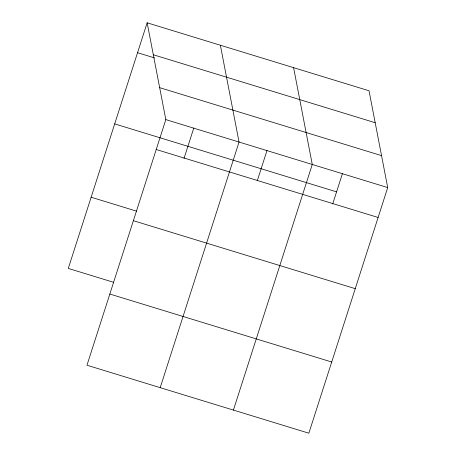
<?xml version="1.0" encoding="UTF-8"?>
<svg xmlns="http://www.w3.org/2000/svg" width="456" height="456" viewBox="0 0 456 456"><rect width="100%" height="100%" fill="white"/><g stroke="black" fill="none" stroke-linecap="round" stroke-linejoin="round"><path stroke-width="0.68" d="M147.145 22.8L165.83 119.609L86.971 365.227L308.854 433.2L387.714 187.581L369.029 90.772L147.145 22.8L68.286 268.419L113.709 282.338M184.024 158.431L193.789 128.011M160.193 387.657L239.052 142.038L220.368 45.229M257.247 180.861L267.011 150.446M233.415 410.092L312.274 164.468L293.59 67.659M332.686 203.975L342.456 173.554M153.307 54.748L375.197 122.721M137.547 52.702L154.493 57.895M159.663 87.66L381.552 155.633M165.83 119.609L387.714 187.581M114.69 123.889L336.574 191.862M156.226 149.505L378.115 217.478M91.137 197.231L136.566 211.151M133.374 220.698L355.258 288.665M109.822 294.04L331.712 362.013"/></g></svg>
